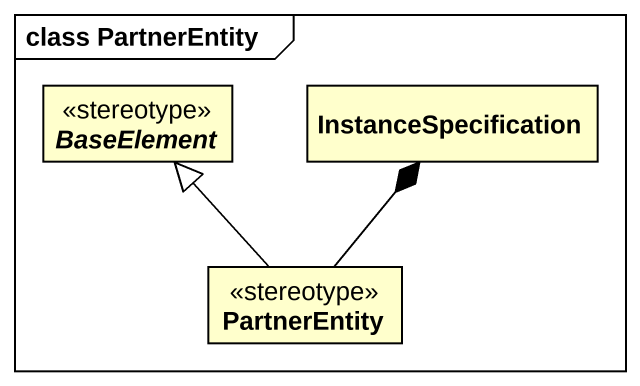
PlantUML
@startuml
mainframe class PartnerEntity
hide circle
hide empty members
abstract class BaseElement <<stereotype>>
class InstanceSpecification
class PartnerEntity <<stereotype>>
PartnerEntity -up-|> BaseElement
PartnerEntity -up-* InstanceSpecification
@enduml
